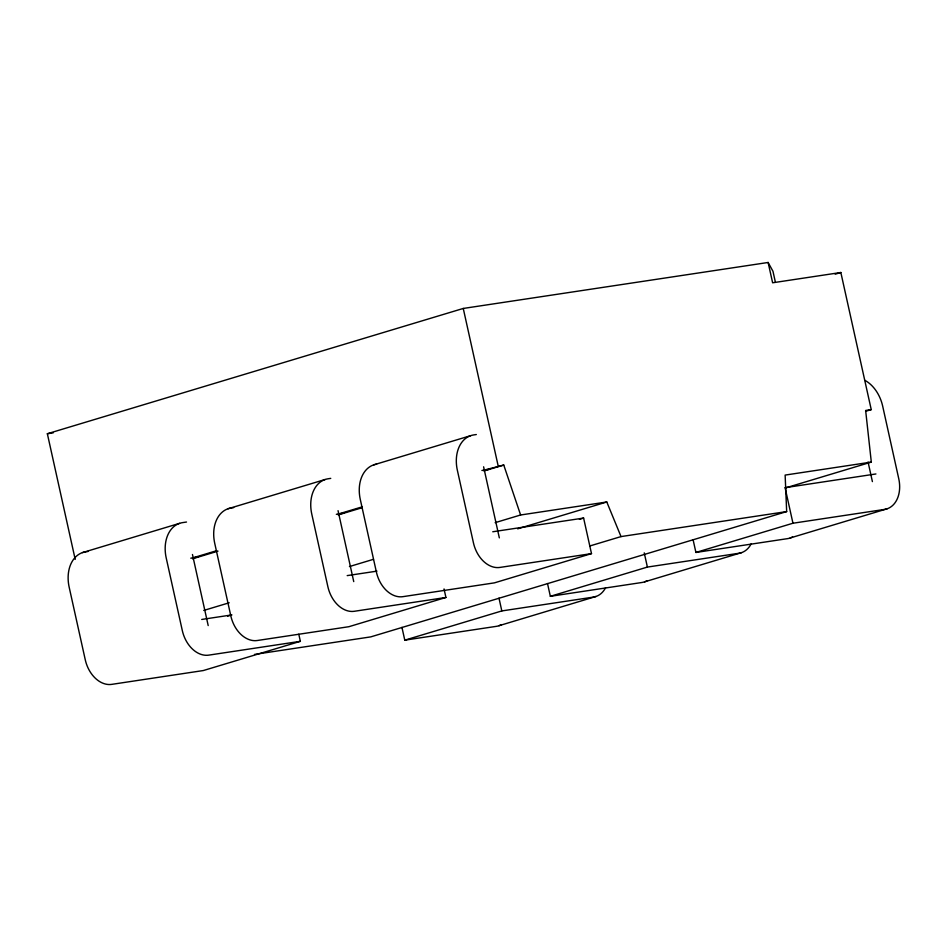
<?xml version="1.0" encoding="UTF-8"?>
<svg xmlns="http://www.w3.org/2000/svg" width="947" height="947" viewBox="0 0 947 947"><rect width="100%" height="100%" fill="white"/><g stroke="black" fill="none" stroke-linecap="round" stroke-linejoin="round"><path stroke-width="1.42" d="M75.204 559.393L47.35 433.738L463.261 308.45L768.124 262.473L772.965 271.268L775.368 282.099M835.207 274.192L840.841 272.499L871.24 409.613L865.582 411.318M82.484 552.598L179.528 523.36M228.061 508.752L325.105 479.513M373.627 464.894L470.671 435.667M192.596 557.937L216.65 550.692M338.304 514.043L362.358 506.799M484.012 470.15L503.757 465.048L520.613 514.99L606.79 501.993L621.019 536.582L786.661 511.593L785.134 475.086L871.311 462.089L865.641 410.465L871.24 409.613M192.537 558.801L217.999 551.13M338.245 514.908L362.287 507.663M483.893 470.979L503.757 465.048M203.735 610.448L229.198 602.777M349.443 566.555L373.485 559.31M495.151 522.661L520.613 514.99M227.659 616.189L231.908 614.911M517.666 528.84L606.79 501.993M579.398 519.335L583.612 518.068L591.496 553.616L494.452 582.855L402.842 596.669A28.386 20.443 73.2 0 1 376.397 572.083L360.298 499.483A32.648 23.509 73.2 0 1 376.61 464.16M589.898 545.957L621.019 536.582M785.016 488.084L871.311 462.089M298.79 634.206L300.365 641.32L203.321 670.547L111.699 684.373A28.386 20.443 73.2 0 1 85.266 659.787L69.167 587.187A32.648 23.509 73.2 0 1 85.479 551.864L88.142 551.462M444.036 588.939L445.93 597.462L348.887 626.701L257.264 640.515A28.386 20.443 73.2 0 1 230.831 615.941L214.732 543.329A32.648 23.509 73.2 0 1 231.044 508.018L233.708 507.616M786.661 511.593L370.762 636.881L254.518 654.413M401.942 627.364L404.783 640.16L501.827 610.933L593.438 597.107A28.386 20.443 73.2 0 0 605.547 587.779M547.508 583.518L550.349 596.314L647.393 567.075L739.003 553.261A28.386 20.443 73.2 0 0 751.113 543.921M693.074 539.66L695.915 552.456L792.959 523.229L884.581 509.415A28.386 20.443 73.2 0 0 898.75 478.697L882.663 406.097A32.648 23.509 73.2 0 0 864.871 380.327M498.998 625.707L596.042 596.468M644.564 581.86L741.608 552.622M790.129 538.003L887.173 508.776M481.916 470.47L489.516 469.274M336.351 514.316L343.95 513.132M190.785 558.174L198.385 556.978M875.928 473.962L785.075 487.681M840.841 272.499L772.622 282.786L768.124 262.473M47.35 433.738L53.198 432.85M476.317 434.531L473.654 434.933A32.648 23.509 73.2 0 0 457.354 470.257L473.441 542.856A28.386 20.443 73.2 0 0 499.886 567.431L591.496 553.616M330.752 478.377L328.088 478.78A32.648 23.509 73.2 0 0 311.776 514.103L327.875 586.702A28.386 20.443 73.2 0 0 354.308 611.288L445.93 597.462M186.512 522.034L182.522 522.626A32.648 23.509 73.2 0 0 166.21 557.949L182.309 630.548A28.386 20.443 73.2 0 0 208.742 655.135L300.365 641.32M583.612 518.068L492.76 531.764M376.965 571.136L347.194 575.61M201.723 619.456L231.399 614.982M695.915 552.456L787.537 538.642A28.386 20.443 73.2 0 0 792.58 536.913M550.349 596.314L641.959 582.488A28.386 20.443 73.2 0 0 647.014 580.76M404.783 640.16L496.394 626.346A28.386 20.443 73.2 0 0 501.448 624.606M499.329 537.872L483.609 466.812M353.74 581.6L338.043 510.658M208.198 625.576L192.466 554.504M868.056 461.982L872.4 481.597M785.394 489.102L792.959 523.229M644.244 552.859L647.393 567.075M463.261 308.45L498.158 465.888M498.986 598.125L501.827 610.933"/></g></svg>
